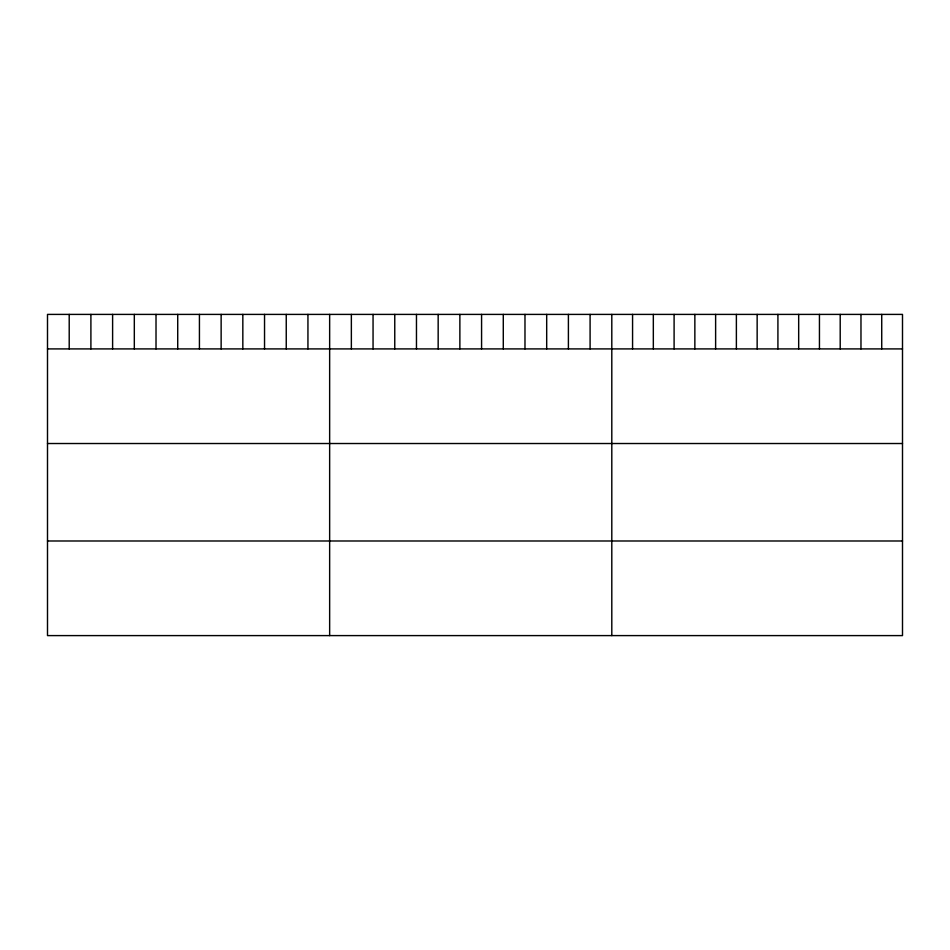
<?xml version="1.0" encoding="UTF-8"?>
<svg xmlns="http://www.w3.org/2000/svg" width="950" height="950" viewBox="0 0 950 950"><rect width="100%" height="100%" fill="white"/><g stroke="black" fill="none" stroke-linecap="round" stroke-linejoin="round"><path stroke-width="1.43" d="M902.5 348.911L902.5 635.597L47.5 635.597L47.5 314.402L902.5 314.402L902.5 348.911L47.5 348.911M47.5 443.519L902.5 443.519M47.5 540.989L902.5 540.989M881.731 314.402L881.731 348.911M860.973 314.402L860.973 348.911M840.204 314.402L840.204 348.911M819.446 314.402L819.446 348.911M798.677 314.402L798.677 348.911M777.919 314.402L777.919 348.911M757.15 314.402L757.15 348.911M736.381 314.402L736.381 348.911M715.623 314.402L715.623 348.911M694.854 314.402L694.854 348.911M674.096 314.402L674.096 348.911M653.327 314.402L653.327 348.911M632.569 314.402L632.569 348.911M611.8 314.402L611.8 635.597M590.092 314.402L590.092 348.911M568.397 314.402L568.397 348.911M546.689 314.402L546.689 348.911M524.982 314.402L524.982 348.911M503.286 314.402L503.286 348.911M481.579 314.402L481.579 348.911M459.871 314.402L459.871 348.911M438.164 314.402L438.164 348.911M416.468 314.402L416.468 348.911M394.761 314.402L394.761 348.911M373.053 314.402L373.053 348.911M351.358 314.402L351.358 348.911M329.65 314.402L329.65 635.597M307.942 314.402L307.942 348.911M286.247 314.402L286.247 348.911M264.539 314.402L264.539 348.911M242.832 314.402L242.832 348.911M221.136 314.402L221.136 348.911M199.429 314.402L199.429 348.911M177.721 314.402L177.721 348.911M156.014 314.402L156.014 348.911M134.318 314.402L134.318 348.911M112.611 314.402L112.611 348.911M90.903 314.402L90.903 348.911M69.207 314.402L69.207 348.911"/></g></svg>
